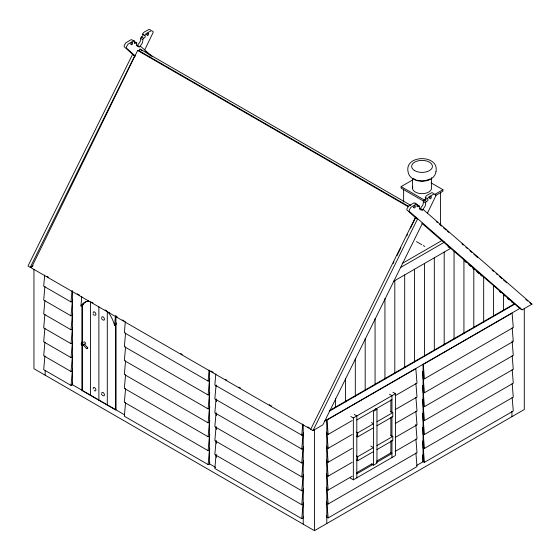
<?xml version="1.0" encoding="UTF-8"?>
<svg xmlns="http://www.w3.org/2000/svg" width="560" height="560" viewBox="0 0 560 560"><rect width="100%" height="100%" fill="white"/><g stroke="black" fill="none" stroke-linecap="round" stroke-linejoin="round"><path stroke-width="0.84" d="M44.681 275.065L43.694 286.16L71.022 301.938L72.499 301.259L72.646 299.551M44.905 286.419L43.694 300.076L71.022 315.854L72.499 315.175L72.646 313.467M44.905 300.335L43.694 313.992L71.022 329.77L72.499 329.091L72.646 327.383M44.905 314.251L43.694 327.908L71.022 343.686L72.499 343.007L72.646 341.299M44.905 328.167L43.694 341.824L71.022 357.602L72.499 356.923L72.646 355.215M44.905 342.083L43.694 355.733L71.022 371.518L72.499 370.839L72.646 369.131M44.905 355.999L43.694 369.649L71.022 385.427L72.499 384.755L72.646 383.047M71.022 301.938L72.009 290.843M71.022 315.854L72.31 301.343M71.022 329.77L72.31 315.259M71.022 343.686L72.31 329.175M71.022 357.602L72.31 343.091M71.022 371.518L72.31 357.007M71.022 385.427L72.31 370.923M83.377 304.584L80.934 305.998L81.774 296.513M116.235 322.875L116.081 324.569L114.59 325.43L115.437 315.952M125.342 321.629L124.355 332.724L208.11 381.08L209.58 380.408L209.734 378.7M125.566 332.99L124.355 346.64L208.11 394.996L209.58 394.324L209.734 392.616M125.566 346.906L124.355 360.556L208.11 408.912L209.58 408.233L209.734 406.532M125.566 360.822L124.355 374.472L208.11 422.828L209.58 422.149L209.734 420.448M125.566 374.738L124.355 388.388L208.11 436.744L209.58 436.065L209.734 434.357M125.566 388.647L124.355 402.304L208.11 450.66L209.58 449.981L209.734 448.273M125.566 402.563L124.355 416.22L208.11 464.576L209.58 463.897L209.734 462.189M208.11 381.08L209.097 369.985M208.11 394.996L209.398 380.492M208.11 408.912L209.398 394.408M208.11 422.828L209.398 408.317M208.11 436.744L209.398 422.233M208.11 450.66L209.398 436.149M215.824 373.877L214.837 384.972L301.763 435.155L303.233 434.476L303.387 432.768M208.11 464.576L209.398 450.065M216.055 385.231L214.837 398.881L301.763 449.071L303.233 448.392L303.387 446.684M216.055 399.147L214.837 412.797L301.763 462.987L303.233 462.308L303.387 460.6M216.055 413.063L214.837 426.713L301.763 476.903L303.233 476.224L303.387 474.516M216.055 426.979L214.837 440.629L301.763 490.812L303.233 490.14L303.387 488.432M216.055 440.895L214.837 454.545L301.763 504.728L303.233 504.056L303.387 502.348M216.055 454.804L214.837 468.461L301.763 518.644L303.233 517.972L303.387 516.264M301.763 435.155L302.75 424.06M301.763 449.071L303.051 434.56M301.763 462.987L303.051 448.476M301.763 476.903L303.051 462.392M301.763 490.812L303.051 476.308M301.763 504.728L303.051 490.224M301.763 518.644L303.051 504.14M134.379 42.441L134.162 41.433M135.835 42.833A0.882 0.511 -60 0 1 136.416 42.721L136.752 43.029C135.646 45.507 138.313 48.034 140.637 46.403L152.481 56.714M522.123 309.834L409.227 211.33A2.73 1.575 -60 0 1 409.276 209.923L410.837 207.382L415.345 204.61A4.109 2.373 -60 0 1 416.542 204.211L417.459 204.498A1.834 1.057 -60 0 1 417.109 205.394L417.039 206.731L418.586 206.073A0.882 0.511 -60 0 1 419.167 205.968L419.503 206.276C418.397 208.754 421.064 211.281 423.388 209.65L532 304.129L522.123 309.834L519.883 308.539L421.841 223.251M82.369 344.673C80.738 344.064 83.006 344.995 81.97 344.12M86.737 348.628L87.766 347.753L86.786 348.663L83.139 344.848M134.358 42.154L134.526 43.589L135.828 42.826L134.337 41.958M408.779 206.451L138.859 50.61L137.627 50.498L31.339 267.897L312.998 430.57L322.868 424.872L422.499 223.167M393.197 263.466L393.967 261.891M397.033 255.612L400.869 247.765M406.63 235.991L407.393 234.423M410.466 228.144L415.835 217.161M142.541 34.139L144.788 35.434A1.834 1.057 -60 0 0 145.138 35.924L145.208 37.177L143.661 38.304A0.882 0.511 -60 0 0 143.08 38.878L142.45 42.889L139.748 46.732L137.501 45.437L140.203 41.594L140.84 37.583A0.882 0.511 -60 0 1 141.414 37.016L142.961 35.882L142.891 34.636A1.834 1.057 -60 0 1 142.541 34.139L143.283 32.998A4.074 2.352 -60 0 1 144.655 31.815L149.163 29.372L150.724 30.114M30.247 267.323L134.806 55.629L132.566 54.334L28 266.028L30.247 267.323L33.068 265.699M144.683 49.931L153.013 32.76A2.73 1.575 -60 0 0 152.971 31.409L151.41 30.667L146.902 33.103A4.109 2.373 -60 0 0 145.705 34.09L144.788 35.434M310.751 429.275L415.317 217.581L417.564 218.876L312.998 430.57M426.412 201.558A0.882 0.511 -60 0 0 425.831 202.125L425.201 206.136L422.499 209.979L420.252 208.677L422.954 204.841L423.591 200.83A0.882 0.511 -60 0 1 424.165 200.263L425.712 199.129L425.642 197.883M427.434 213.171L435.771 196.007A2.73 1.575 -60 0 0 435.722 194.656L434.161 193.914L429.653 196.35A4.074 2.352 -60 0 0 428.274 197.54L427.539 198.681A1.834 1.057 -60 0 0 427.889 199.171L427.959 200.424L426.72 201.537L424.172 200.256M425.642 197.876A1.834 1.057 -60 0 1 425.292 197.386L426.216 196.042A4.109 2.373 -60 0 1 427.413 195.055L431.914 192.619L433.482 193.354M138.859 50.61L140.084 49.084L410.767 205.359M84.245 344.617L84.336 344.169A0.707 0.406 -60.3 0 0 83.636 344.568L83.531 345.037M429.681 179.249L430.101 179.025L427.581 180.138M423.983 201.355L401.128 188.16L401.128 186.606L412.783 179.872M426.181 199.388L424.725 200.228L401.128 186.606M434.924 194.341L442.932 189.714L442.932 191.268L435.652 195.475M402.157 263.48L441.987 240.485M400.337 267.638L444.675 242.039M393.386 281.435L450.688 248.346L448 246.792M329.294 410.676L514.738 303.611M329.224 411.278L514.815 304.129L511.259 301.693M324.303 421.33L520.492 308.063M350.819 416.493L353.346 417.956L395.423 393.666L395.423 455.539L353.346 479.829L350.189 478.009M326.662 432.131L326.795 433.825L328.139 434.427L352.233 420.511M395.164 395.731L417.004 383.124L415.828 368.683L326.963 419.986L328.139 434.427M424.41 378.847L513.275 327.537L512.099 313.103L423.234 364.406L424.41 378.847L423.066 378.245L422.52 371.448M356.825 419.958L391.944 399.686M373.499 465.171L376.971 463.162L376.971 409.311L373.499 411.32L373.499 465.171L371.49 464.009M326.662 446.047L326.795 447.741L328.139 448.343L352.233 434.427M395.164 409.647L417.004 397.04L415.898 383.446M422.52 385.364L423.066 392.161L424.41 392.763L513.275 341.453L512.169 327.866M356.335 432.11L357.672 432.88L373.499 423.745L371.49 422.583M376.971 421.736L392.798 412.601L392.798 416.619L376.971 425.754M356.335 436.121L357.672 436.891L373.499 427.756M326.662 459.963L326.795 461.657L328.139 462.259L352.233 448.343M395.164 423.563L417.004 410.956L415.898 397.362M422.52 399.28L423.066 406.077L424.41 406.679L513.275 355.369L512.099 340.928M356.335 455.945L357.672 456.722L373.499 447.587L370.825 446.04M376.971 445.578L392.798 436.443L392.798 440.454L376.971 449.589M326.662 473.879L326.795 475.573L328.139 476.175L352.233 462.259M395.164 437.479L417.004 424.872L415.898 411.278M422.52 413.196L423.066 419.993L424.41 420.595L513.275 369.285L512.169 355.698M356.335 459.963L357.672 460.733L373.499 451.598M356.496 472.766L372.19 463.701M376.677 461.111L390.873 452.914L390.873 440.748M326.662 487.795L326.795 489.489L328.139 490.091L352.233 476.175M395.164 451.395L417.004 438.781L415.828 424.347M422.52 427.112L423.066 433.909L424.41 434.511L513.275 383.201L512.169 369.614M356.825 473.809L373.261 464.317M376.25 462.595L391.944 453.537L390.677 452.802M326.662 501.704L326.795 503.405L328.139 504.007L417.004 452.697L415.898 439.11M422.52 441.028L423.066 447.825L424.41 448.427L513.275 397.117L512.169 383.53M416.402 465.591L423.521 461.482M326.662 515.62L326.795 517.321L328.139 517.923L417.004 466.613L415.898 453.026M422.52 454.944L423.066 461.741L424.41 462.343L513.275 411.033L512.169 397.446M33.95 269.423L33.95 368.718L314.454 530.67L524.279 409.528L524.279 308.49M82.796 342.552L81.858 343.497M421.141 208.355L419.3 208.824M137.746 45.374L136.542 45.577M427.735 180.075L422.03 180.943L416.479 180.138M415.716 179.802L413.238 178.388M93.807 315.084L93.072 314.391M431.137 182.903L442.932 189.714M425.292 197.379L427.539 198.681M141.414 37.009L143.661 38.304M140.497 38.283L142.737 39.578M423.248 201.523L425.488 202.818M134.358 42.147A1.834 1.057 -60 0 0 134.708 41.251L131.544 39.676A4.109 2.373 -60 0 0 130.347 40.075L125.839 42.84L124.278 45.381A2.73 1.575 -60 0 0 124.229 46.788L134.484 56M416.577 218.673L406.987 210.035A2.73 1.575 -60 0 1 407.029 208.628L408.59 206.087L413.098 203.315A4.074 2.352 -60 0 1 414.477 202.916L417.459 204.498M134.512 41.734L136.752 43.029M419.503 206.276L416.92 204.68A0.882 0.511 -60 0 0 416.507 204.68M417.088 205.205L418.586 206.073M137.627 50.498L408.31 206.773M529.753 302.834L532 304.129M416.451 241.619L421.743 244.678M423.255 245.553L424.767 246.421M392.889 392.203L395.423 393.666M389.417 394.212L391.944 395.668L391.944 412.23M390.789 411.446L392.798 412.601M375.634 408.541L376.971 409.311M390.789 435.281L392.798 436.443M354.291 414.491L356.825 415.947L356.825 477.827M46.935 276.304L48.447 277.179M77.175 293.769L79.443 295.078M91.539 302.064L93.051 302.932M105.154 309.918L106.666 310.793M115.738 316.029L117.25 316.904M122.542 319.956L124.054 320.831M180.761 353.57L182.273 354.445M211.001 371.028L213.269 372.344M225.372 379.323L226.884 380.198M238.98 387.184L240.492 388.059M269.22 404.642L271.488 405.951M307.783 426.909L309.295 427.777M71.652 384.265L124.628 414.855M209.391 463.792L215.565 467.355M134.708 41.251L133.966 40.971A4.074 2.352 -60 0 0 132.587 41.37L128.086 44.135L126.518 46.676A2.73 1.575 -60 0 0 126.476 48.083L135.408 56.154M436.282 221.529L437.598 222.67M439.572 224.392L441.546 226.107M443.527 227.822L446.159 230.118M447.475 231.259L448.791 232.407M461.958 243.859L463.274 245M465.906 247.296L467.222 248.437M469.854 250.726L471.828 252.448M473.802 254.163L477.75 257.6M492.233 270.2L493.549 271.341M496.188 273.63L497.504 274.778M499.478 276.493L502.11 278.789M503.426 279.93L506.716 282.793M525.805 299.397L527.779 301.119M464.807 261.282L466.109 262.423M468.727 264.698L470.694 266.406M472.654 268.114L474.621 269.822M476.581 271.53L479.199 273.805M480.508 274.946L481.817 276.08M499.485 291.452L500.794 292.586M503.412 294.861L504.721 296.002M507.339 298.277L509.299 299.985M145.628 51.408L147.602 53.13M148.925 54.271L150.899 55.993M82.047 344.162L82.285 344.659M140.084 49.084L142.044 50.82M84.161 343.973L87.766 347.753M101.479 319.074L101.36 318.458M101.479 394.737L101.36 394.121M423.234 378.322L424.41 392.763M423.234 392.238L424.41 406.679M423.234 406.154L424.41 420.595M423.234 420.07L424.41 434.511M423.234 433.986L424.41 448.427M423.234 447.902L424.41 462.343M326.963 433.902L328.139 448.343M326.963 447.818L328.139 462.259M326.963 461.734L328.139 476.175M326.963 475.65L328.139 490.091M326.963 489.566L328.139 504.007M326.963 503.482L328.139 517.923M511.931 411.215L511.931 416.654M503.496 294.287L503.496 310.66M493.549 285.635L493.549 316.407M483.679 277.046L483.679 322.105M473.802 268.457L473.802 327.803M463.932 259.868L463.932 333.508M454.055 251.279L454.055 339.206M444.185 252.105L444.185 344.911M440.433 192.143L440.433 224.497M434.308 257.803L434.308 350.609M431.55 177.604L431.55 188.16A9.52 5.495 0 0 1 420.791 193.606A9.52 5.495 0 0 1 412.832 186.732M424.431 263.508L424.431 356.307M423.066 364.308L423.066 461.741M414.561 269.206L414.561 362.012M412.51 178.416L412.51 188.16M404.684 274.911L404.684 367.71M403.627 189.021L403.627 201.978M394.814 280.609L394.814 373.415M391.944 416.584L391.944 436.632M391.944 440.118L391.944 457.548M390.873 399.889L390.873 412.055M390.873 417.277L390.873 435.533M384.937 298.62L384.937 379.113M375.067 318.591L375.067 384.811M365.19 338.548L365.19 390.516M357.672 432.88L357.672 436.891M357.672 456.722L357.672 460.733M355.313 358.596L355.313 396.214M353.346 417.956L353.346 479.829M345.443 378.532L345.443 401.912M335.566 398.37L335.566 407.617M326.795 419.888L326.795 523.544M314.454 429.632L314.454 530.67M303.233 424.893L303.233 524.188M216.314 385.14L216.314 386.883M216.314 399.063L216.314 401.674M216.314 412.979L216.314 415.59M216.314 426.902L216.314 429.506M216.314 440.818L216.314 443.429M216.314 454.734L216.314 457.345M209.58 370.818L209.58 463.897M115.927 315.875L115.927 409.829M115.703 324.793L115.703 409.955L82.04 390.523L82.04 345.331M107.289 311.5L107.289 405.097M98.875 306.901L98.875 400.239M90.461 301.784L90.461 395.381M82.264 305.144L82.264 342.545M82.264 345.156L82.264 390.39M82.04 342.727L82.04 305.354A26.971 15.575 60 0 1 88.333 300.993M72.499 290.801L72.499 384.755M45.164 370.531L45.164 375.193M83.685 342.335A1.267 0.735 60 0 1 85.12 342.468A1.267 0.735 60 0 1 84.924 344.134M93.254 388.85A1.904 1.099 60 0 1 94.437 387.583A1.904 1.099 60 0 1 95.893 390.11A1.904 1.099 60 0 1 94.206 390.495M101.731 393.344A1.904 1.099 60 0 1 103.082 392.567A1.904 1.099 60 0 1 104.426 394.898A1.904 1.099 60 0 1 103.082 395.675M102.732 395.423A1.904 1.099 60 0 1 102.41 395.08M93.254 313.187A1.904 1.099 60 0 1 94.318 311.864A1.904 1.099 60 0 1 95.893 314.174A1.904 1.099 60 0 1 94.556 315.091M101.731 317.681A1.904 1.099 60 0 1 103.082 316.904A1.904 1.099 60 0 1 104.426 319.235A1.904 1.099 60 0 1 103.082 320.012M102.732 319.76A1.904 1.099 60 0 1 102.41 319.417M108.689 312.214A26.971 15.575 60 0 1 109.648 313.488M415.219 203.203A1.834 1.057 -60 0 1 415.114 203.574M80.913 305.977A26.943 17.143 65.7 0 1 88.739 301.035M108.388 312.382A26.943 17.143 65.7 0 1 114.611 325.43M82.404 305.116A26.943 17.143 65.7 0 1 84 303.233M130.774 44.03C132.783 47.131 133.532 39.186 130.774 44.03M413.525 207.277C415.534 210.378 416.283 202.433 413.525 207.277M435.995 171.549C434.217 184.394 410.256 184.506 408.086 171.836C404.173 154.413 439.502 154.196 435.995 171.549M146.818 34.622C148.113 38.325 150.087 29.995 146.818 34.622M429.569 197.862C430.871 201.572 432.845 193.242 429.569 197.862M81.354 342.811L82.32 342.055L81.354 342.811M414.673 170.639A10.402 6.006 0 0 0 432.082 167.944A10.402 6.006 0 0 0 419.335 160.587A10.402 6.006 0 0 0 414.673 170.639M81.221 344.029A1.267 0.735 60 0 0 82.663 345.541A1.267 0.735 60 0 0 82.446 343.637A1.267 0.735 60 0 0 81.221 344.029"/></g></svg>
